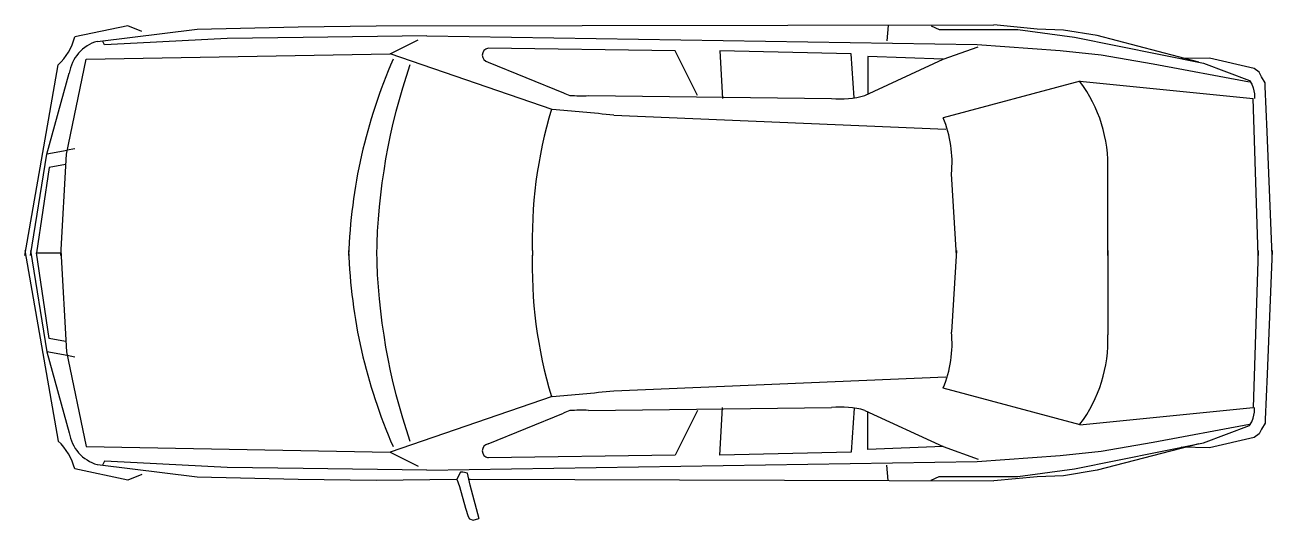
# Model space of a CAD drawing. Header units: millimetres. Extents: x -2546 to 1920, y -965 to 807.
import ezdxf

# ---------------------------------------------------------------- set-up
doc = ezdxf.new("R2010")
doc.units = ezdxf.units.MM
doc.header["$MEASUREMENT"] = 0

# ---------------------------------------------------------------- blocks, each defined once
blk = doc.blocks.new('SYMBOL_Car_8')
at = {"linetype": 'Continuous'}
for p, q in [((-2177.6, 804.4, 20), (-2367.6, 764.4, 20)), ((-2127.6, 784.4, 20), (-2177.6, 804.4, 20)), ((-1567.9, 801.1, 20), (-1287.8, 804.7, 20)), ((-1287.8, 804.7, 20), (923.4, 807.4, 20)), ((545.3, 806, 20), (540.5, 750.8, 20)), ((699.3, 804.5, 20), (728.7, 791.6, 20)), ((1078.8, 792.2, 20), (923.4, 807.4, 20)), ((-2287, 748.7, 20), (-1929.8, 792.1, 20)), ((-1929.8, 792.1, 20), (-1567.9, 801.1, 20)), ((-1550.2, 762.5, 20), (-1821.7, 759, 20)), ((-1106.3, 768.3, 20), (-1550.2, 762.5, 20)), ((-1106.3, 768.3, 20), (864, 737.7, 20)), ((728.7, 791.6, 20), (1009.8, 791.3, 20)), ((1009.8, 791.3, 20), (1212.8, 763.8, 20)), ((1173.7, 789.1, 20), (1078.8, 792.2, 20)), ((1294.6, 769.1, 20), (1173.7, 789.1, 20)), ((1212.8, 763.8, 20), (1675.2, 670.6, 20)), ((1657.9, 674.7, 20), (1294.6, 769.1, 20)), ((-2261, 736.1, 20), (-2268.7, 750.9, 20)), ((-2144.7, 741.9, 20), (-2261, 736.1, 20)), ((-1821.7, 759, 20), (-2144.7, 741.9, 20)), ((-1237.6, 704.4, 20), (-1137.6, 754.4, 20)), ((-217.6, 714.4, 20), (-887.6, 724.4, 20)), ((742.4, 684.4, 20), (868.4, 729.1, 20)), ((864, 737.7, 20), (1161.7, 715.7, 20)), ((1161.7, 715.7, 20), (1308.4, 700.3, 20)), ((-2397.6, 344.4, 20), (-2327.6, 684.4, 20)), ((-2327.6, 684.4, 20), (-1237.6, 704.4, 20)), ((-657.6, 504.4, 20), (-1237.6, 704.4, 20)), ((-887.6, 674.4, 20), (-617.6, 564.4, 20)), ((-137.6, 554.4, 20), (-217.6, 714.4, 20)), ((412.4, 704.4, 20), (-57.6, 714.4, 20)), ((-57.6, 714.4, 20), (-47.6, 544.4, 20)), ((423.7, 546.2, 20), (412.4, 704.4, 20)), ((462.4, 554.4, 20), (742.4, 684.4, 20)), ((742.4, 684.4, 20), (472.4, 694.4, 20)), ((472.4, 694.4, 20), (472.4, 560.2, 20)), ((1308.4, 700.3, 20), (1494.2, 668.3, 20)), ((1696.5, 688.1, 20), (1594.8, 686.8, 20)), ((1675.2, 670.6, 20), (1839.8, 608.1, 20)), ((1856.5, 651.4, 20), (1696.5, 688.1, 20)), ((-2546.3, -18.3, 20), (-2427.6, 664.4, 20)), ((-2467.6, 344.4, 20), (-2387.6, 634.4, 20)), ((1494.2, 668.3, 20), (1839.9, 603.8, 20)), ((1873.9, 638.7, 20), (1856.5, 651.4, 20)), ((1882.7, 621.6, 20), (1873.9, 638.7, 20)), ((1233.6, 606.2, 20), (742.4, 474.4, 20)), ((1232.3, 606.4, 20), (1852.4, 544.4, 20)), ((1839.8, 608.1, 20), (1848.6, 595.3, 20)), ((1848.6, 595.3, 20), (1853.1, 582.4, 20)), ((1853.1, 582.4, 20), (1857.6, 560.9, 20)), ((1895.9, 600.2, 20), (1882.7, 621.6, 20)), ((1896.1, 587.2, 20), (1895.9, 600.2, 20)), ((1902.4, 424.4, 20), (1896.1, 587.2, 20)), ((-527.6, 554.4, 20), (342.4, 544.4, 20)), ((1870.6, -18.3, 20), (1852.4, 544.4, 20)), ((1857.6, 560.9, 20), (1857.9, 543.7, 20)), ((-437.6, 484.4, 20), (752.4, 434.4, 20)), ((1920.5, -18.3, 20), (1902.4, 424.4, 20)), ((-2394.7, 358.4, 20), (-2467.6, 344.4, 20)), ((-2367.6, 364.4, 20), (-2395.6, 358.6, 20)), ((-2526.4, -18.3, 20), (-2467.6, 344.4, 20)), ((-2417.2, -18.3, 20), (-2397.6, 344.4, 20)), ((-2460.1, 296.7, 20), (-2505.3, -9.1, 20)), ((-2400.7, 308.3, 20), (-2460.1, 296.7, 20)), ((790.2, -18.5, 20), (772.4, 274.4, 20)), ((1332.4, -18.3, 20), (1332.4, 284.4, 20)), ((-2546.3, 0.1, 20), (-2427.6, -682.6, 20)), ((-2526.4, 0.1, 20), (-2467.6, -362.6, 20)), ((-2417.2, 0.1, 20), (-2397.6, -362.6, 20)), ((790.2, 0.3, 20), (772.4, -292.6, 20)), ((1332.4, 0.1, 20), (1332.4, -302.6, 20)), ((1870.6, 0.1, 20), (1852.4, -562.6, 20)), ((1920.5, 0.1, 20), (1902.4, -442.6, 20)), ((-2505.3, -9.1, 20), (-2417.2, -9.1, 20)), ((-2505.3, -9.1, 20), (-2417.2, -9.1, 20)), ((-2460.1, -314.9, 20), (-2505.3, -9.1, 20)), ((-2400.7, -326.5, 20), (-2460.1, -314.9, 20)), ((-2467.6, -362.6, 20), (-2387.6, -652.6, 20)), ((-2394.7, -376.6, 20), (-2467.6, -362.6, 20)), ((-2397.6, -362.6, 20), (-2327.6, -702.6, 20)), ((-2367.6, -382.6, 20), (-2395.6, -376.8, 20)), ((1902.4, -442.6, 20), (1896.1, -605.5, 20)), ((-437.6, -502.6, 20), (752.4, -452.6, 20)), ((-657.6, -522.6, 20), (-1237.6, -722.6, 20)), ((1233.6, -624.5, 20), (742.4, -492.6, 20)), ((-527.6, -572.6, 20), (342.4, -562.6, 20)), ((-137.6, -572.6, 20), (-217.6, -732.6, 20)), ((-57.6, -732.6, 20), (-47.6, -562.6, 20)), ((423.7, -564.4, 20), (412.4, -722.6, 20)), ((462.4, -572.6, 20), (742.4, -702.6, 20)), ((472.4, -712.6, 20), (472.4, -578.4, 20)), ((1232.3, -624.6, 20), (1852.4, -562.6, 20)), ((1853.1, -600.6, 20), (1857.6, -579.1, 20)), ((1857.6, -579.1, 20), (1857.9, -561.9, 20)), ((-887.6, -692.6, 20), (-617.6, -582.6, 20)), ((1494.2, -686.5, 20), (1839.9, -622, 20)), ((1839.8, -626.3, 20), (1848.6, -613.5, 20)), ((1848.6, -613.5, 20), (1853.1, -600.6, 20)), ((1895.9, -618.4, 20), (1882.7, -639.8, 20)), ((1896.1, -605.5, 20), (1895.9, -618.4, 20)), ((1675.2, -688.8, 20), (1839.8, -626.3, 20)), ((1856.5, -669.6, 20), (1696.5, -706.3, 20)), ((1873.9, -656.9, 20), (1856.5, -669.6, 20)), ((1882.7, -639.8, 20), (1873.9, -656.9, 20)), ((-2327.6, -702.6, 20), (-1237.6, -722.6, 20)), ((742.4, -702.6, 20), (472.4, -712.6, 20)), ((742.4, -702.6, 20), (868.4, -747.3, 20)), ((1212.8, -782, 20), (1675.2, -688.8, 20)), ((1657.9, -692.9, 20), (1294.6, -787.3, 20)), ((1308.4, -718.6, 20), (1494.2, -686.5, 20)), ((1696.5, -706.3, 20), (1594.8, -705, 20)), ((-2261, -754.3, 20), (-2268.7, -769.1, 20)), ((-2144.7, -760.1, 20), (-2261, -754.3, 20)), ((-1237.6, -722.6, 20), (-1137.6, -772.6, 20)), ((-1106.3, -786.5, 20), (864, -755.9, 20)), ((-217.6, -732.6, 20), (-887.6, -742.6, 20)), ((412.4, -722.6, 20), (-57.6, -732.6, 20)), ((864, -755.9, 20), (1161.7, -733.9, 20)), ((1161.7, -733.9, 20), (1308.4, -718.6, 20)), ((-2177.6, -822.6, 20), (-2367.6, -782.6, 20)), ((-2287, -766.9, 20), (-1929.8, -810.3, 20)), ((-2127.6, -802.6, 20), (-2177.6, -822.6, 20)), ((-1821.7, -777.2, 20), (-2144.7, -760.1, 20)), ((-1550.2, -780.7, 20), (-1821.7, -777.2, 20)), ((-1106.3, -786.5, 20), (-1550.2, -780.7, 20)), ((-986.7, -793.6, 20), (-999.3, -819.6, 20)), ((-978.1, -793.5, 20), (-986.7, -793.6, 20)), ((-960.8, -797.6, 20), (-978.1, -793.5, 20)), ((-951.6, -840.6, 20), (-960.8, -797.6, 20)), ((545.3, -824.2, 20), (540.5, -769, 20)), ((1009.8, -809.5, 20), (1212.8, -782, 20)), ((1294.6, -787.3, 20), (1173.7, -807.3, 20)), ((-1929.8, -810.3, 20), (-1567.9, -819.3, 20)), ((-1567.9, -819.3, 20), (-1287.8, -822.9, 20)), ((-1287.8, -822.9, 20), (-999.3, -819.2, 20)), ((-999.3, -819.6, 20), (-990.3, -845.4, 20)), ((-990.3, -845.4, 20), (-967.8, -922.7, 20)), ((-956.3, -818.7, 20), (-951.5, -818.6, 20)), ((-919.9, -960.9, 20), (-951.6, -840.6, 20)), ((-951.5, -818.6, 20), (923.4, -825.6, 20)), ((699.3, -822.7, 20), (728.7, -809.8, 20)), ((728.7, -809.8, 20), (1009.8, -809.5, 20)), ((1078.8, -810.4, 20), (923.4, -825.6, 20)), ((1173.7, -807.3, 20), (1078.8, -810.4, 20)), ((-967.8, -922.7, 20), (-958.8, -952.7, 20)), ((-958.8, -952.7, 20), (-954.3, -961.3, 20)), ((-954.3, -961.3, 20), (-941.4, -965.4, 20)), ((-941.4, -965.4, 20), (-920.1, -959.8, 20))]:
    blk.add_line(p, q, dxfattribs=at)
for centre, radius, start, end in [((-2574.9, 820.8, 20), 214.9, 313.2909, 344.7808), ((-2248.3, 613.2, 20), 140.9, 105.9594, 171.3802), ((-882.6, 699.4, 20), 25.5, 101.3092, 258.6908), ((522.4, -82.3, 20), 1910.6, 156.3421, 178.0814), ((928.4, -55.2, 20), 2216.1, 161.0517, 179.0447), ((829.7, 302.9, 20), 503.1, 357.89, 36.818), ((-563.3, 665.2, 20), 114.5, 241.7037, 253.9636), ((-552.6, 1309.5, 20), 755.6, 266.7866, 271.8961), ((375.6, 871.7, 20), 329, 264.2184, 285.3091), ((871.2, 40.3, 20), 1600.6, 163.1114, 182.101), ((-1481.3, -9775.9, 20), 10313.2, 84.19181, 85.41911), ((358.2, 314.5, 20), 416.1, 354.4666, 22.5948), ((522.4, 64.1, 20), 1910.6, 181.9186, 203.6579), ((928.4, 37, 20), 2216.1, 180.9554, 198.9483), ((871.2, -58.5, 20), 1600.6, 177.899, 196.8886), ((358.2, -332.7, 20), 416.1, 337.4052, 5.5334), ((829.7, -321.1, 20), 503.1, 323.182, 2.11), ((-1481.3, 9757.7, 20), 10313.2, 274.58089, 275.80817), ((-563.3, -683.4, 20), 114.5, 106.0364, 118.2962), ((-552.6, -1327.8, 20), 755.6, 88.1039, 93.2134), ((375.6, -889.9, 20), 329, 74.6909, 95.7816), ((-2248.3, -631.5, 20), 140.9, 188.6198, 254.0406), ((-2574.9, -839, 20), 214.9, 15.2192, 46.7092), ((-882.6, -717.6, 20), 25.5, 101.3092, 258.6908)]:
    blk.add_arc(centre, radius, start, end, dxfattribs=at)

msp = doc.modelspace()

# ---------------------------------------------------------------- block references
msp.add_blockref('SYMBOL_Car_8', (0, 0))

doc.saveas('drawing.dxf')
